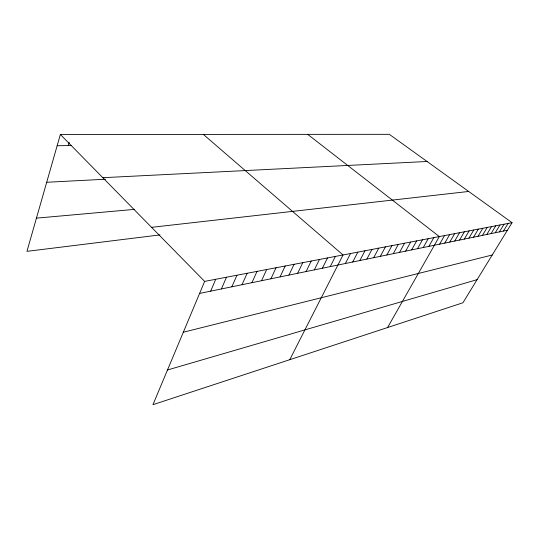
<?xml version="1.0" encoding="UTF-8"?>
<svg xmlns="http://www.w3.org/2000/svg" width="539" height="539" viewBox="0 0 539 539"><rect width="100%" height="100%" fill="white"/><g stroke="black" fill="none" stroke-linecap="round" stroke-linejoin="round"><path stroke-width="0.81" d="M512.05 222.681L204.638 281.392L152.948 404.674L462.92 302.77L512.05 222.681L389.32 134.326L60.368 134.467L26.95 251.349L159.975 234.91M68.264 145.591L69.194 142.411M210.655 291.154L215.721 279.276M221.401 288.944L226.488 277.221M231.851 286.802L236.951 275.22M242.018 284.713L247.131 273.28M251.915 282.685L257.036 271.387M261.543 280.711L266.67 269.547M270.915 278.784L276.056 267.755M280.051 276.911L285.192 266.01M288.951 275.085L294.092 264.305M297.622 273.3L302.77 262.655M306.085 271.568L311.225 261.038M314.338 269.871L319.472 259.461M322.383 268.22L327.523 257.925M330.239 266.61L335.373 256.423M289.753 359.702L343.033 254.96L203.331 134.406M345.398 263.497L350.518 253.532M352.715 261.994L357.822 252.137M359.863 260.526L364.964 250.776M366.85 259.097L371.937 249.442M373.682 257.696L378.755 248.142M380.359 256.321L385.419 246.869M386.887 254.981L391.941 245.622M393.281 253.674L398.314 244.403M399.534 252.387L404.553 243.21M405.651 251.134L410.657 242.045M411.641 249.901L416.634 240.906M417.509 248.695L422.488 239.788M423.256 247.516L428.215 238.696M428.882 246.363L433.828 237.618M387.568 327.544L439.325 236.574L307.681 134.359M439.622 244.16L444.534 235.577M444.749 243.109L449.641 234.6M449.775 242.078L454.646 233.643M454.707 241.061L459.565 232.707M459.545 240.071L464.389 231.783M464.295 239.094L469.119 230.881M468.964 238.137L473.768 229.991M473.545 237.2L478.329 229.122M478.039 236.277L482.809 228.267M482.459 235.368L487.209 227.424M486.798 234.478L491.534 226.602M491.069 233.603L495.779 225.787M495.26 232.74L499.956 224.992M499.377 231.898L504.053 224.211M503.426 231.063L508.088 223.442M167.488 369.99L477.096 279.653M183.327 332.226L492.215 255.008M199.592 293.425L507.408 230.247M151.56 227.337L468.687 191.46M36.443 218.147L134.609 209.361M46.704 182.276L105.631 179.218M102.814 177.695L427.056 161.491M57.147 145.732L71.606 145.55M60.368 134.467L204.638 281.392"/></g></svg>
